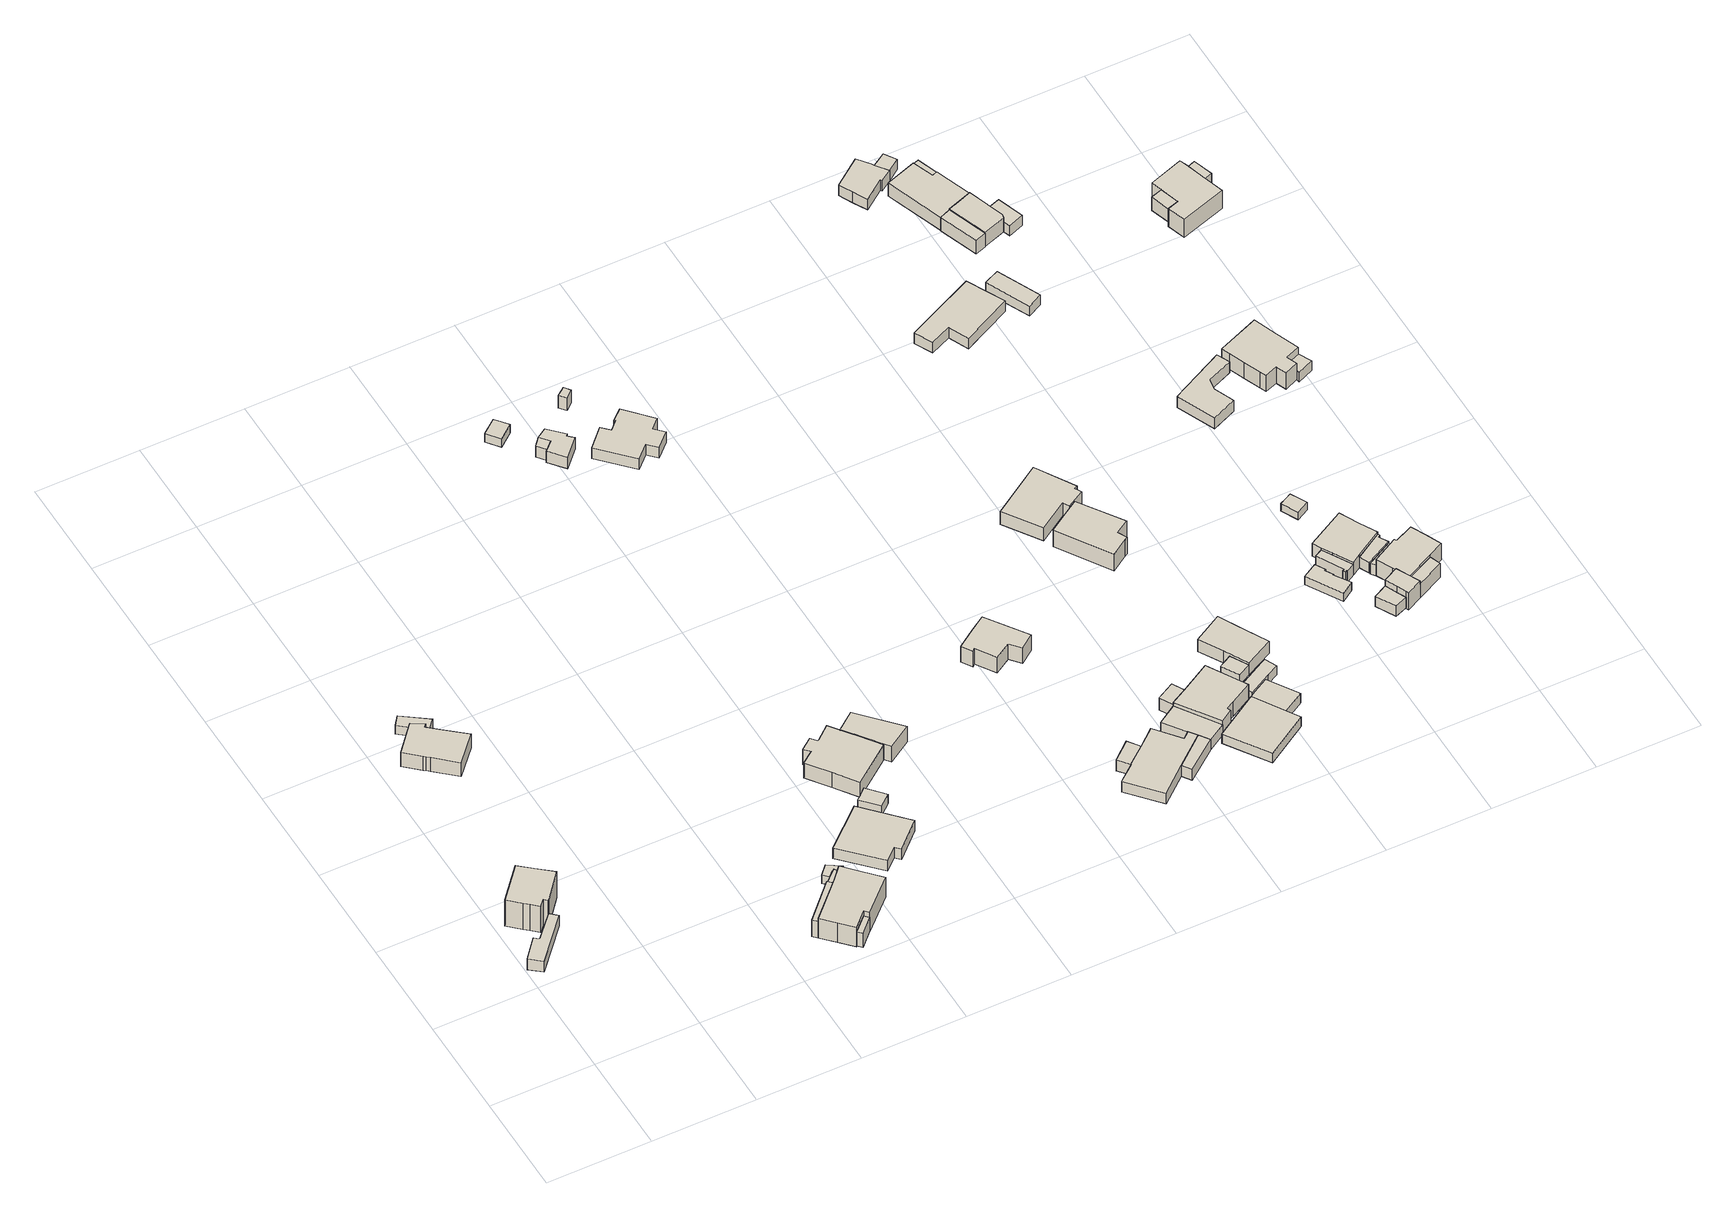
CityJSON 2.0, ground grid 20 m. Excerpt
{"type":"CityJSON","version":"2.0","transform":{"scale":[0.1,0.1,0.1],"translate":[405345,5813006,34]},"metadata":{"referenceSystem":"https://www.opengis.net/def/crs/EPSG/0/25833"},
"CityObjects":{
"building1":{"type":"Building","attributes":{"Gemeindeschluessel":"11000009","BezugspunktDach":"2200","function":"31001_2723","measuredHeight":2.6,"storeysAboveGround":1},"address":[{"country":"Germany","locality":"Berlin","thoroughfareNumber":"6 (1)","thoroughfareName":"Engelwurzweg"}],"geometry":[{"type":"Solid","lod":"1","boundaries":[[[[0,1,2,3,4,5,6]],[[7,8,9,10,11,12,13]],[[7,13,6,5]],[[8,7,5,4]],[[9,8,4,3]],[[10,9,3,2]],[[11,10,2,1]],[[12,11,1,0]],[[13,12,0,6]]]]}]},
"building2":{"type":"Building","attributes":{"Gemeindeschluessel":"11000009","BezugspunktDach":"2200","function":"31001_1010","measuredHeight":7.43,"storeysAboveGround":2},"address":[{"country":"Germany","locality":"Berlin","thoroughfareNumber":"6","thoroughfareName":"Engelwurzweg"}],"geometry":[{"type":"Solid","lod":"1","boundaries":[[[[14,15,16,17,18,19,20,21,22,23]],[[24,25,26,27,28,29,30,31,32,33]],[[24,33,23,22]],[[25,24,22,21]],[[26,25,21,20]],[[27,26,20,19]],[[28,27,19,18]],[[29,28,18,17]],[[30,29,17,16]],[[31,30,16,15]],[[32,31,15,14]],[[33,32,14,23]]]]}]},
"building3":{"type":"Building","attributes":{"Gemeindeschluessel":"11000009","BezugspunktDach":"2200","function":"31001_1010","measuredHeight":3.97,"storeysAboveGround":1},"address":[{"country":"Germany","locality":"Berlin","thoroughfareNumber":"9","thoroughfareName":"Engelwurzweg"}],"geometry":[{"type":"Solid","lod":"1","boundaries":[[[[34,35,36,37,38,39,40,41,42,43]],[[44,45,46,47,48,49,50,51,52,53]],[[44,53,43,42]],[[45,44,42,41]],[[46,45,41,40]],[[47,46,40,39]],[[48,47,39,38]],[[49,48,38,37]],[[50,49,37,36]],[[51,50,36,35]],[[52,51,35,34]],[[53,52,34,43]]]]}]},
"building4":{"type":"Building","attributes":{"Gemeindeschluessel":"11000009","BezugspunktDach":"2200","function":"31001_2723","measuredHeight":2.35,"storeysAboveGround":1},"address":[{"country":"Germany","locality":"Berlin","thoroughfareNumber":"9 (1)","thoroughfareName":"Engelwurzweg"}],"geometry":[{"type":"Solid","lod":"1","boundaries":[[[[54,55,56,57,58,59]],[[60,61,62,63,64,65]],[[60,65,59,58]],[[61,60,58,57]],[[62,61,57,56]],[[63,62,56,55]],[[64,63,55,54]],[[65,64,54,59]]]]}]},
"building5":{"type":"Building","attributes":{"Gemeindeschluessel":"11000009","BezugspunktDach":"2200","function":"51009_1610","measuredHeight":3.42,"storeysAboveGround":0},"address":[{"country":"Germany","locality":"Berlin"}],"geometry":[{"type":"Solid","lod":"1","boundaries":[[[[66,67,68,69]],[[70,71,72,73]],[[70,73,69,68]],[[71,70,68,67]],[[72,71,67,66]],[[73,72,66,69]]]]}]},
"building6":{"type":"Building","attributes":{"Gemeindeschluessel":"11000009","function":"31001_1010"},"address":[{"country":"Germany","locality":"Berlin","thoroughfareNumber":"7","thoroughfareName":"Duftgeranienweg"}],"children":["building6-1","building6-2"]},
"building6-1":{"type":"BuildingPart","attributes":{"BezugspunktDach":"2200","measuredHeight":6.3,"storeysAboveGround":1},"parents":["building6"],"geometry":[{"type":"Solid","lod":"1","boundaries":[[[[74,75,76,77,78,79,80,81,82]],[[83,84,85,86,87,88,89,90,91]],[[83,92,93,91,82,81]],[[84,83,81,80]],[[85,84,80,79]],[[86,85,79,78]],[[87,86,78,77]],[[88,87,77,76]],[[89,88,76,75]],[[90,89,75,74]],[[91,90,74,82]],[[91,93,92,83]]]]}]},
"building6-2":{"type":"BuildingPart","attributes":{"BezugspunktDach":"2200","measuredHeight":4.17,"storeysAboveGround":1},"parents":["building6"],"geometry":[{"type":"MultiSurface","lod":"1","boundaries":[[[93,92,94,95]],[[96,83,91,97]],[[96,97,95,94]],[[83,96,94,92]],[[97,91,93,95]],[[83,98,92,93,91]]]}]},
"building7":{"type":"Building","attributes":{"Gemeindeschluessel":"11000009","BezugspunktDach":"2200","function":"51009_1610","measuredHeight":3.34,"storeysAboveGround":0},"address":[{"country":"Germany","locality":"Berlin"}],"geometry":[{"type":"Solid","lod":"1","boundaries":[[[[99,100,101,102]],[[103,104,105,106]],[[103,106,102,101]],[[104,103,101,100]],[[105,104,100,99]],[[106,105,99,102]]]]}]},
"building8":{"type":"Building","attributes":{"Gemeindeschluessel":"11000009","BezugspunktDach":"2200","function":"31001_2723","measuredHeight":1.98,"storeysAboveGround":1},"address":[{"country":"Germany","locality":"Berlin","thoroughfareNumber":"7 (1)","thoroughfareName":"Duftgeranienweg"}],"geometry":[{"type":"Solid","lod":"1","boundaries":[[[[107,108,109,110,111,112]],[[113,114,115,116,117,118]],[[113,118,112,111]],[[114,113,111,110]],[[115,114,110,109]],[[116,115,109,108]],[[117,116,108,107]],[[118,117,107,112]]]]}]},
"building9":{"type":"Building","attributes":{"Gemeindeschluessel":"11000009","BezugspunktDach":"2200","function":"31001_1010","measuredHeight":2.59,"storeysAboveGround":1},"address":[{"country":"Germany","locality":"Berlin","thoroughfareNumber":"9","thoroughfareName":"Duftgeranienweg"}],"geometry":[{"type":"Solid","lod":"1","boundaries":[[[[119,120,121,122,123,124]],[[125,126,127,128,129,130]],[[125,130,124,123]],[[126,125,123,122]],[[127,126,122,121]],[[128,127,121,120]],[[129,128,120,119]],[[130,129,119,124]]]]}]},
"building10":{"type":"Building","attributes":{"Gemeindeschluessel":"11000009","BezugspunktDach":"2200","function":"31001_2723","measuredHeight":2.27,"storeysAboveGround":1},"address":[{"country":"Germany","locality":"Berlin","thoroughfareNumber":"9 (1)","thoroughfareName":"Duftgeranienweg"}],"geometry":[{"type":"Solid","lod":"1","boundaries":[[[[131,132,133,134,135]],[[136,137,138,139,140]],[[136,140,135,134]],[[137,136,134,133]],[[138,137,133,132]],[[139,138,132,131]],[[140,139,131,135]]]]}]},
"building11":{"type":"Building","attributes":{"Gemeindeschluessel":"11000009","BezugspunktDach":"2200","function":"31001_1010","measuredHeight":4.58,"storeysAboveGround":1},"address":[{"country":"Germany","locality":"Berlin","thoroughfareNumber":"12","thoroughfareName":"Storchschnabelweg"}],"geometry":[{"type":"Solid","lod":"1","boundaries":[[[[141,142,143,144,145,146,147,148,149,150,151]],[[152,153,154,155,156,157,158,159,160,161,162]],[[152,162,151,150]],[[153,152,150,149]],[[154,153,149,148]],[[155,154,148,147]],[[156,155,147,146]],[[157,156,146,145]],[[158,157,145,144]],[[159,158,144,143]],[[160,159,143,142]],[[161,160,142,141]],[[162,161,141,151]]]]}]},
"building12":{"type":"Building","attributes":{"Gemeindeschluessel":"11000009","BezugspunktDach":"2200","function":"31001_2000","measuredHeight":4.54,"storeysAboveGround":1},"address":[{"country":"Germany","locality":"Berlin","thoroughfareNumber":"12 (1)","thoroughfareName":"Storchschnabelweg"}],"geometry":[{"type":"Solid","lod":"1","boundaries":[[[[163,164,165,166,167,168,169]],[[170,171,172,173,174,175,176]],[[170,176,169,168]],[[171,170,168,167]],[[172,171,167,166]],[[173,172,166,165]],[[174,173,165,164]],[[175,174,164,163]],[[176,175,163,169]]]]}]},
"building13":{"type":"Building","attributes":{"Gemeindeschluessel":"11000009","BezugspunktDach":"2200","function":"31001_2000","measuredHeight":2.05,"storeysAboveGround":1},"address":[{"country":"Germany","locality":"Berlin","thoroughfareNumber":"17 (3)","thoroughfareName":"Engelwurzweg"}],"geometry":[{"type":"Solid","lod":"1","boundaries":[[[[177,178,179,180]],[[181,182,183,184]],[[181,184,180,179]],[[182,181,179,178]],[[183,182,178,177]],[[184,183,177,180]]]]}]},
"building14":{"type":"Building","attributes":{"Gemeindeschluessel":"11000009","BezugspunktDach":"2200","function":"51009_1610","measuredHeight":2.75,"storeysAboveGround":0},"address":[{"country":"Germany","locality":"Berlin"}],"geometry":[{"type":"Solid","lod":"1","boundaries":[[[[185,186,187,188]],[[189,190,191,192]],[[189,192,188,187]],[[190,189,187,186]],[[191,190,186,185]],[[192,191,185,188]]]]}]},
"building15":{"type":"Building","attributes":{"Gemeindeschluessel":"11000009","BezugspunktDach":"2200","function":"31001_2000","measuredHeight":2.75,"storeysAboveGround":1},"address":[{"country":"Germany","locality":"Berlin","thoroughfareNumber":"17 (1)","thoroughfareName":"Engelwurzweg"}],"geometry":[{"type":"Solid","lod":"1","boundaries":[[[[193,194,195,196,197,187,186,185,198]],[[191,190,189,199,200,201,202,203,204]],[[191,204,198,185]],[[190,191,185,186]],[[189,190,186,187]],[[199,189,187,197]],[[200,199,197,196]],[[201,200,196,195]],[[202,201,195,194]],[[203,202,194,193]],[[204,203,193,198]]]]}]},
"building16":{"type":"Building","attributes":{"Gemeindeschluessel":"11000009","BezugspunktDach":"2200","function":"31001_2000","measuredHeight":3.1,"storeysAboveGround":1},"address":[{"country":"Germany","locality":"Berlin","thoroughfareNumber":"17 (2)","thoroughfareName":"Engelwurzweg"}],"geometry":[{"type":"Solid","lod":"1","boundaries":[[[[205,206,207,208]],[[209,210,211,212]],[[209,212,208,207]],[[210,209,207,206]],[[211,210,206,205]],[[212,211,205,208]]]]}]},
"building17":{"type":"Building","attributes":{"Gemeindeschluessel":"11000009","BezugspunktDach":"2200","function":"31001_1010","measuredHeight":4.33,"storeysAboveGround":1},"address":[{"country":"Germany","locality":"Berlin","thoroughfareNumber":"17","thoroughfareName":"Engelwurzweg"}],"geometry":[{"type":"Solid","lod":"1","boundaries":[[[[213,214,215,216,217,218,219,220,221,222,223,224]],[[225,226,227,228,229,230,231,232,233,234,235,236]],[[225,236,224,223]],[[226,225,223,222]],[[227,226,222,221]],[[228,227,221,220]],[[229,228,220,219]],[[230,229,219,218]],[[231,230,218,217]],[[232,231,217,216]],[[233,232,216,215]],[[234,233,215,214]],[[235,234,214,213]],[[236,235,213,224]]]]}]},
"building18":{"type":"Building","attributes":{"Gemeindeschluessel":"11000009","BezugspunktDach":"2200","function":"31001_1010","measuredHeight":5.4,"storeysAboveGround":1},"address":[{"country":"Germany","locality":"Berlin","thoroughfareNumber":"15","thoroughfareName":"Duftgeranienweg"}],"geometry":[{"type":"Solid","lod":"1","boundaries":[[[[237,238,239,240,241,242,243,244,245]],[[246,247,248,249,250,251,252,253,254]],[[246,254,245,244]],[[247,246,244,243]],[[248,247,243,242]],[[249,248,242,241]],[[250,249,241,240]],[[251,250,240,239]],[[252,251,239,238]],[[253,252,238,237]],[[254,253,237,245]]]]}]},
"building19":{"type":"Building","attributes":{"Gemeindeschluessel":"11000009","function":"31001_1010"},"address":[{"country":"Germany","locality":"Berlin","thoroughfareNumber":"12","thoroughfareName":"Duftgeranienweg"}],"children":["building19-1","building19-2","building19-3"]},
"building19-1":{"type":"BuildingPart","attributes":{"BezugspunktDach":"2200","measuredHeight":2.6,"storeysAboveGround":1},"parents":["building19"],"geometry":[{"type":"Solid","lod":"1","boundaries":[[[[255,256,257,258,259,260,261,262,263,264]],[[265,266,267,268,269,270,271,272,273,274]],[[265,274,264,263]],[[266,265,263,262]],[[268,267,261,260]],[[269,268,260,259]],[[270,269,259,258]],[[271,270,258,257]],[[273,272,256,255]],[[274,273,255,264]],[[267,266,262,261]],[[272,271,257,256]]]]}]},
"building19-2":{"type":"BuildingPart","attributes":{"BezugspunktDach":"2200","measuredHeight":2.6,"storeysAboveGround":1},"parents":["building19"],"geometry":[{"type":"Solid","lod":"1","boundaries":[[[[275,276,257,256]],[[271,277,278,272]],[[277,271,257,276]],[[278,277,276,275]],[[272,278,275,256]],[[271,272,256,257]]]]}]},
"building19-3":{"type":"BuildingPart","attributes":{"BezugspunktDach":"2200","measuredHeight":2.6,"storeysAboveGround":1},"parents":["building19"],"geometry":[{"type":"Solid","lod":"1","boundaries":[[[[262,261,279,280]],[[281,267,266,282]],[[281,282,280,279]],[[267,281,279,261]],[[282,266,262,280]],[[266,267,261,262]]]]}]},
"building20":{"type":"Building","attributes":{"Gemeindeschluessel":"11000009","BezugspunktDach":"2200","function":"31001_2463","measuredHeight":3.05,"storeysAboveGround":1},"address":[{"country":"Germany","locality":"Berlin","thoroughfareNumber":"14 (1)","thoroughfareName":"Duftgeranienweg"}],"geometry":[{"type":"Solid","lod":"1","boundaries":[[[[283,284,285,286,287]],[[288,289,277,270,290]],[[288,290,287,286]],[[289,288,286,285]],[[277,289,285,284]],[[270,277,284,283]],[[290,270,283,287]]]]}]},
"building21":{"type":"Building","attributes":{"Gemeindeschluessel":"11000009","function":"31001_1010"},"address":[{"country":"Germany","locality":"Berlin","thoroughfareNumber":"14","thoroughfareName":"Duftgeranienweg"}],"children":["building21-1","building21-2"]},
"building21-1":{"type":"BuildingPart","attributes":{"BezugspunktDach":"2200","measuredHeight":3.94,"storeysAboveGround":1},"parents":["building21"],"geometry":[{"type":"MultiSurface","lod":"1","boundaries":[[[291,292,293,294,295,296,297,298,299]],[[300,301,302,303,304,305,306,307,308]],[[309,310,299,298]],[[301,300,298,297]],[[302,301,297,296]],[[303,302,296,295]],[[304,303,295,294]],[[305,304,294,293]],[[306,305,293,292]],[[307,306,292,291]],[[308,307,291,299]],[[300,308,310,309]]]}]},
"building21-2":{"type":"BuildingPart","attributes":{"BezugspunktDach":"2200","measuredHeight":3,"storeysAboveGround":1},"parents":["building21"],"geometry":[{"type":"Solid","lod":"1","boundaries":[[[[310,309,311,312]],[[313,300,308,314]],[[313,314,312,311]],[[300,313,311,309]],[[314,308,310,312]],[[308,300,309,310]]]]}]},
"building22":{"type":"Building","attributes":{"Gemeindeschluessel":"11000009","BezugspunktDach":"2200","function":"31001_1010","measuredHeight":2.34,"storeysAboveGround":1},"address":[{"country":"Germany","locality":"Berlin","thoroughfareNumber":"13","thoroughfareName":"Petersilienweg"}],"geometry":[{"type":"Solid","lod":"1","boundaries":[[[[315,316,317,318,319]],[[320,321,322,323,324]],[[320,324,319,318]],[[321,320,318,317]],[[322,321,317,316]],[[323,322,316,315]],[[324,323,315,319]]]]}]},
"building23":{"type":"Building","attributes":{"Gemeindeschluessel":"11000009","BezugspunktDach":"2200","function":"31001_2463","measuredHeight":2.38,"storeysAboveGround":1},"address":[{"country":"Germany","locality":"Berlin","thoroughfareNumber":"13 (1)","thoroughfareName":"Petersilienweg"}],"geometry":[{"type":"Solid","lod":"1","boundaries":[[[[317,325,326,327,318]],[[328,329,330,331,332]],[[328,332,318,327]],[[329,328,327,326]],[[330,329,326,325]],[[331,330,325,317]],[[332,331,317,318]]]]}]},
"building24":{"type":"Building","attributes":{"Gemeindeschluessel":"11000009","BezugspunktDach":"2200","function":"31001_2723","measuredHeight":2.18,"storeysAboveGround":1},"address":[{"country":"Germany","locality":"Berlin","thoroughfareNumber":"16 (1)","thoroughfareName":"Duftgeranienweg"}],"geometry":[{"type":"Solid","lod":"1","boundaries":[[[[333,334,335,336,337,338]],[[339,340,341,342,303,302]],[[339,302,338,337]],[[340,339,337,336]],[[341,340,336,335]],[[342,341,335,334]],[[303,342,334,333]],[[302,303,333,338]]]]}]},
"building25":{"type":"Building","attributes":{"Gemeindeschluessel":"11000009","function":"31001_1010"},"address":[{"country":"Germany","locality":"Berlin","thoroughfareNumber":"16","thoroughfareName":"Duftgeranienweg"}],"children":["building25-1","building25-2"]},
"building25-1":{"type":"BuildingPart","attributes":{"BezugspunktDach":"2200","measuredHeight":3.5,"storeysAboveGround":1},"parents":["building25"],"geometry":[{"type":"MultiSurface","lod":"1","boundaries":[[[343,344,345,346,347,348]],[[349,350,351,352,353,354]],[[349,354,348,347]],[[350,349,347,346]],[[351,350,346,345]],[[352,351,345,344]],[[353,355,356,357,344,343]],[[354,353,343,348]],[[352,357,356,355]]]}]},
"building25-2":{"type":"BuildingPart","attributes":{"BezugspunktDach":"2200","measuredHeight":2.4,"storeysAboveGround":1},"parents":["building25"],"geometry":[{"type":"Solid","lod":"1","boundaries":[[[[358,357,356,359]],[[355,352,360,361]],[[355,361,359,356]],[[360,352,357,358]],[[361,360,358,359]],[[352,355,356,357]]]]}]},
"building26":{"type":"Building","attributes":{"Gemeindeschluessel":"11000009","BezugspunktDach":"2200","function":"31001_1010","measuredHeight":3.05,"storeysAboveGround":1},"address":[{"country":"Germany","locality":"Berlin","thoroughfareNumber":"20","thoroughfareName":"Storchschnabelweg"}],"geometry":[{"type":"Solid","lod":"1","boundaries":[[[[362,363,364,365,366,367,368,369]],[[370,371,372,373,374,375,376,377]],[[370,377,369,368]],[[371,370,368,367]],[[372,371,367,366]],[[373,372,366,365]],[[374,373,365,364]],[[375,374,364,363]],[[376,375,363,362]],[[377,376,362,369]]]]}]},
"building27":{"type":"Building","attributes":{"Gemeindeschluessel":"11000009","BezugspunktDach":"2200","function":"31001_1010","measuredHeight":4.78,"storeysAboveGround":1},"address":[{"country":"Germany","locality":"Berlin","thoroughfareNumber":"19","thoroughfareName":"Duftgeranienweg"}],"geometry":[{"type":"Solid","lod":"1","boundaries":[[[[378,379,380,381,382,383,384,385]],[[386,387,388,389,390,391,392,393]],[[386,393,385,384]],[[387,386,384,383]],[[388,387,383,382]],[[389,388,382,381]],[[390,389,381,380]],[[391,390,380,379]],[[392,391,379,378]],[[393,392,378,385]]]]}]},
"building28":{"type":"Building","attributes":{"Gemeindeschluessel":"11000009","BezugspunktDach":"2200","function":"31001_1010","measuredHeight":2.63,"storeysAboveGround":1},"address":[{"country":"Germany","locality":"Berlin","thoroughfareNumber":"19","thoroughfareName":"Storchschnabelweg"}],"geometry":[{"type":"Solid","lod":"1","boundaries":[[[[394,395,396,397,398,399]],[[400,401,402,403,404,405]],[[400,405,399,398]],[[401,400,398,397]],[[402,401,397,396]],[[403,402,396,395]],[[404,403,395,394]],[[405,404,394,399]]]]}]},
"building29":{"type":"Building","attributes":{"Gemeindeschluessel":"11000009","BezugspunktDach":"2200","function":"31001_2723","measuredHeight":1.98,"storeysAboveGround":1},"address":[{"country":"Germany","locality":"Berlin","thoroughfareNumber":"20 (1)","thoroughfareName":"Duftgeranienweg"}],"geometry":[{"type":"Solid","lod":"1","boundaries":[[[[406,407,408,409,410,411,412,413]],[[414,415,416,417,418,419,420,421]],[[414,421,413,412]],[[415,414,412,411]],[[416,415,411,410]],[[417,416,410,409]],[[418,417,409,408]],[[419,418,408,407]],[[420,419,407,406]],[[421,420,406,413]]]]}]},
"building30":{"type":"Building","attributes":{"Gemeindeschluessel":"11000009","BezugspunktDach":"2200","function":"31001_2000","measuredHeight":2.5,"storeysAboveGround":1},"address":[{"country":"Germany","locality":"Berlin","thoroughfareNumber":"17 (1)","thoroughfareName":"Petersilienweg"}],"geometry":[{"type":"Solid","lod":"1","boundaries":[[[[422,423,424,425]],[[426,427,428,429]],[[426,429,425,424]],[[427,426,424,423]],[[428,427,423,422]],[[429,428,422,425]]]]}]},
"building31":{"type":"Building","attributes":{"Gemeindeschluessel":"11000009","function":"31001_1010"},"address":[{"country":"Germany","locality":"Berlin","thoroughfareNumber":"20","thoroughfareName":"Duftgeranienweg"}],"children":["building31-1","building31-2","building31-3"]},
"building31-1":{"type":"BuildingPart","attributes":{"BezugspunktDach":"2200","measuredHeight":3.62,"storeysAboveGround":1},"parents":["building31"],"geometry":[{"type":"MultiSurface","lod":"1","boundaries":[[[430,431,432,433,434,435,436,437]],[[438,439,440,441,442,443,444,445]],[[438,445,437,436]],[[439,438,436,435]],[[440,439,435,434]],[[446,447,440,434,433]],[[442,441,433,432]],[[448,449,432,431]],[[450,448,443,431,430]],[[445,444,430,437]],[[441,440,447,446]],[[443,442,449,448]],[[451,444,452,443,448,450]]]}]},
"building31-2":{"type":"BuildingPart","attributes":{"BezugspunktDach":"2200","measuredHeight":2.63,"storeysAboveGround":1},"parents":["building31"],"geometry":[{"type":"MultiSurface","lod":"1","boundaries":[[[453,454,455,456,457,449,450,458]],[[444,442,459,460,461,462,463,464]],[[444,464,458,450]],[[459,442,449,457]],[[460,459,457,456]],[[461,460,456,455]],[[462,461,455,454]],[[463,462,454,453]],[[464,463,453,458]],[[442,443,448,449]],[[444,450,448,443]]]}]},
"building31-3":{"type":"BuildingPart","attributes":{"BezugspunktDach":"2200","measuredHeight":2.63,"storeysAboveGround":1},"parents":["building31"],"geometry":[{"type":"Solid","lod":"1","boundaries":[[[[465,466,467,468,469,470,447,446]],[[440,471,472,473,474,475,476,441]],[[471,440,447,470]],[[472,471,470,469]],[[473,472,469,468]],[[474,473,468,467]],[[475,474,467,466]],[[476,475,466,465]],[[441,476,465,446]],[[441,446,447,440]]]]}]},
"building32":{"type":"Building","attributes":{"Gemeindeschluessel":"11000009","BezugspunktDach":"2200","function":"31001_2463","measuredHeight":2.5,"storeysAboveGround":1},"address":[{"country":"Germany","locality":"Berlin","thoroughfareNumber":"20 (2)","thoroughfareName":"Duftgeranienweg"}],"geometry":[{"type":"Solid","lod":"1","boundaries":[[[[477,478,479,480,481]],[[482,483,484,485,486]],[[482,486,481,480]],[[483,482,480,479]],[[484,483,479,478]],[[485,484,478,477]],[[486,485,477,481]]]]}]},
"building33":{"type":"Building","attributes":{"Gemeindeschluessel":"11000009","BezugspunktDach":"2200","function":"31001_2000","measuredHeight":2.65,"storeysAboveGround":1},"address":[{"country":"Germany","locality":"Berlin","thoroughfareNumber":"17 (2)","thoroughfareName":"Petersilienweg"}],"geometry":[{"type":"Solid","lod":"1","boundaries":[[[[487,488,489,490]],[[491,492,493,494]],[[491,494,490,489]],[[492,491,489,488]],[[493,492,488,487]],[[494,493,487,490]]]]}]},
"building34":{"type":"Building","attributes":{"Gemeindeschluessel":"11000009","BezugspunktDach":"2200","function":"31001_2000","measuredHeight":2.34,"storeysAboveGround":1},"address":[{"country":"Germany","locality":"Berlin","thoroughfareNumber":"19 (1)","thoroughfareName":"Storchschnabelweg"}],"geometry":[{"type":"Solid","lod":"1","boundaries":[[[[495,496,497,498]],[[499,500,501,502]],[[499,502,498,497]],[[500,499,497,496]],[[501,500,496,495]],[[502,501,495,498]]]]}]},
"building35":{"type":"Building","attributes":{"Gemeindeschluessel":"11000009","BezugspunktDach":"2200","function":"31001_2000","measuredHeight":3.08,"storeysAboveGround":1},"address":[{"country":"Germany","locality":"Berlin","thoroughfareNumber":"25 (1)","thoroughfareName":"Engelwurzweg"}],"geometry":[{"type":"Solid","lod":"1","boundaries":[[[[503,504,505,506,507,508,509,510,511]],[[512,513,514,515,516,517,518,519,520]],[[512,520,511,510]],[[513,512,510,509]],[[514,513,509,508]],[[515,514,508,507]],[[516,515,507,506]],[[517,516,506,505]],[[518,517,505,504]],[[519,518,504,503]],[[520,519,503,511]]]]}]},
"building36":{"type":"Building","attributes":{"Gemeindeschluessel":"11000009","function":"31001_1010"},"address":[{"country":"Germany","locality":"Berlin","thoroughfareNumber":"17","thoroughfareName":"Petersilienweg"}],"children":["building36-1","building36-2","building36-3"]},
"building36-1":{"type":"BuildingPart","attributes":{"BezugspunktDach":"2200","measuredHeight":4.7,"storeysAboveGround":1},"parents":["building36"],"geometry":[{"type":"MultiSurface","lod":"1","boundaries":[[[521,522,523,524,525,526,527,528,529,530]],[[492,531,532,533,534,535,536,537,538,493]],[[492,493,530,529]],[[531,492,529,528]],[[532,531,528,527]],[[533,532,527,526]],[[534,533,526,525]],[[535,534,525,524]],[[536,539,540,535,524,523]],[[538,537,522,521]],[[493,538,521,530]],[[535,540,539,536]],[[537,541,542,522]],[[536,523,542,543,541]]]}]},
"building36-2":{"type":"BuildingPart","attributes":{"BezugspunktDach":"2200","measuredHeight":4.65,"storeysAboveGround":1},"parents":["building36"],"geometry":[{"type":"MultiSurface","lod":"1","boundaries":[[[544,545,546,547,548,549,550]],[[537,541,551,552,553,554,555]],[[537,555,550,549]],[[542,522,549,548]],[[556,539,523,542,541,548,547]],[[552,551,547,546]],[[553,552,546,545]],[[554,553,545,544]],[[555,554,544,550]],[[541,537,522,542]],[[542,523,536,541]],[[551,536,539,556]]]}]},
"building36-3":{"type":"BuildingPart","attributes":{"BezugspunktDach":"2200","measuredHeight":3.46,"storeysAboveGround":1},"parents":["building36"],"geometry":[{"type":"MultiSurface","lod":"1","boundaries":[[[556,557,540,539]],[[535,558,551,536]],[[558,535,540,557]],[[551,558,557,556]],[[559,535,536,539,540]],[[560,551,556,539,536]]]}]},
"building37":{"type":"Building","attributes":{"Gemeindeschluessel":"11000009","BezugspunktDach":"2200","function":"51009_1610","measuredHeight":3.64,"storeysAboveGround":0},"address":[{"country":"Germany","locality":"Berlin"}],"geometry":[{"type":"Solid","lod":"1","boundaries":[[[[561,562,563,564]],[[565,566,567,568]],[[565,568,564,563]],[[566,565,563,562]],[[567,566,562,561]],[[568,567,561,564]]]]}]},
"building38":{"type":"Building","attributes":{"Gemeindeschluessel":"11000009","BezugspunktDach":"2200","function":"51009_1610","measuredHeight":2.53,"storeysAboveGround":0},"address":[{"country":"Germany","locality":"Berlin"}],"geometry":[{"type":"Solid","lod":"1","boundaries":[[[[507,569,570,508]],[[571,572,573,574]],[[571,574,508,570]],[[572,571,570,569]],[[573,572,569,507]],[[574,573,507,508]]]]}]},
"building39":{"type":"Building","attributes":{"Gemeindeschluessel":"11000009","function":"31001_1010"},"address":[{"country":"Germany","locality":"Berlin","thoroughfareNumber":"25","thoroughfareName":"Engelwurzweg"}],"children":["building39-1","building39-2"]},
"building39-1":{"type":"BuildingPart","attributes":{"BezugspunktDach":"2200","measuredHeight":4.26,"storeysAboveGround":1},"parents":["building39"],"geometry":[{"type":"MultiSurface","lod":"1","boundaries":[[[564,563,575,576,577,578,579,580]],[[581,582,583,584,585,586,587,588]],[[581,588,580,579]],[[582,581,579,578]],[[583,582,578,577]],[[584,583,577,576]],[[586,585,575,585,586,589]],[[587,586,563,564]],[[588,587,564,580]],[[585,584,576,575]],[[589,586,585,575,563]]]}]},
"building39-2":{"type":"BuildingPart","attributes":{"BezugspunktDach":"2200","measuredHeight":3.39,"storeysAboveGround":1},"parents":["building39"],"geometry":[{"type":"MultiSurface","lod":"1","boundaries":[[[590,591,592,593,594,595]],[[584,596,597,598,599,586]],[[600,576,575,563,595,594]],[[596,584,594,593]],[[597,596,593,592]],[[598,597,592,591]],[[599,598,591,590]],[[586,599,590,595]],[[584,585,575,576,600]],[[586,563,575,585]]]}]},
"building40":{"type":"Building","attributes":{"Gemeindeschluessel":"11000009","BezugspunktDach":"2200","function":"31001_1312","measuredHeight":2.7,"storeysAboveGround":1},"address":[{"country":"Germany","locality":"Berlin","thoroughfareNumber":"25 (1)","thoroughfareName":"Duftgeranienweg"}],"geometry":[{"type":"Solid","lod":"1","boundaries":[[[[601,602,603,604,605,606,607,608]],[[609,610,611,612,613,614,615,616]],[[609,616,608,607]],[[610,609,607,606]],[[611,610,606,605]],[[612,611,605,604]],[[613,612,604,603]],[[614,613,603,602]],[[615,614,602,601]],[[616,615,601,608]]]]}]},
"building41":{"type":"Building","attributes":{"Gemeindeschluessel":"11000009","BezugspunktDach":"2200","function":"51009_1610","measuredHeight":2.74,"storeysAboveGround":0},"address":[{"country":"Germany","locality":"Berlin"}],"geometry":[{"type":"Solid","lod":"1","boundaries":[[[[617,618,619,620]],[[621,622,623,624]],[[621,624,620,619]],[[622,621,619,618]],[[623,622,618,617]],[[624,623,617,620]]]]}]},
"building42":{"type":"Building","attributes":{"Gemeindeschluessel":"11000009","BezugspunktDach":"2200","function":"51009_1610","measuredHeight":2.41,"storeysAboveGround":0},"address":[{"country":"Germany","locality":"Berlin"}],"geometry":[{"type":"Solid","lod":"1","boundaries":[[[[625,626,627,628,629,630]],[[631,632,633,598,597,596]],[[631,596,630,629]],[[632,631,629,628]],[[633,632,628,627]],[[598,633,627,626]],[[597,598,626,625]],[[596,597,625,630]]]]}]},
"building43":{"type":"Building","attributes":{"Gemeindeschluessel":"11000009","BezugspunktDach":"2200","function":"31001_1010","measuredHeight":4.76,"storeysAboveGround":1},"address":[{"country":"Germany","locality":"Berlin","thoroughfareNumber":"25","thoroughfareName":"Duftgeranienweg"}],"geometry":[{"type":"Solid","lod":"1","boundaries":[[[[634,635,636,637,638,639,640,641,642,643,644,645]],[[646,647,648,649,650,651,652,653,654,655,656,657]],[[646,657,645,644]],[[647,646,644,643]],[[648,647,643,642]],[[649,648,642,641]],[[650,649,641,640]],[[651,650,640,639]],[[652,651,639,638]],[[653,652,638,637]],[[654,653,637,636]],[[655,654,636,635]],[[656,655,635,634]],[[657,656,634,645]]]]}]},
"building44":{"type":"Building","attributes":{"Gemeindeschluessel":"11000009","BezugspunktDach":"2200","function":"51009_1610","measuredHeight":2.39,"storeysAboveGround":0},"address":[{"country":"Germany","locality":"Berlin"}],"geometry":[{"type":"Solid","lod":"1","boundaries":[[[[658,659,660,661,662]],[[648,663,664,650,649]],[[648,649,662,661]],[[663,648,661,660]],[[664,663,660,659]],[[650,664,659,658]],[[649,650,658,662]]]]}]},
"building45":{"type":"Building","attributes":{"Gemeindeschluessel":"11000009","BezugspunktDach":"2200","function":"51009_1610","measuredHeight":3.26,"storeysAboveGround":0},"address":[{"country":"Germany","locality":"Berlin"}],"geometry":[{"type":"Solid","lod":"1","boundaries":[[[[665,666,667,668]],[[669,670,671,672]],[[669,672,668,667]],[[670,669,667,666]],[[671,670,666,665]],[[672,671,665,668]]]]}]},
"building46":{"type":"Building","attributes":{"Gemeindeschluessel":"11000009","BezugspunktDach":"2200","function":"31001_1010","measuredHeight":4.42,"storeysAboveGround":2},"address":[{"country":"Germany","locality":"Berlin","thoroughfareNumber":"24","thoroughfareName":"Engelwurzweg"}],"geometry":[{"type":"Solid","lod":"1","boundaries":[[[[673,674,675,676,677,678,679,680,681]],[[682,683,684,685,686,687,688,689,690]],[[682,690,681,680]],[[683,682,680,679]],[[684,683,679,678]],[[685,684,678,677]],[[686,685,677,676]],[[687,686,676,675]],[[688,687,675,674]],[[689,688,674,673]],[[690,689,673,681]]]]}]},
"building47":{"type":"Building","attributes":{"Gemeindeschluessel":"11000009","BezugspunktDach":"2200","function":"31001_2000","measuredHeight":3.22,"storeysAboveGround":1},"address":[{"country":"Germany","locality":"Berlin","thoroughfareNumber":"24 (1)","thoroughfareName":"Engelwurzweg"}],"geometry":[{"type":"Solid","lod":"1","boundaries":[[[[691,692,693,694]],[[695,696,687,686]],[[695,686,694,693]],[[696,695,693,692]],[[687,696,692,691]],[[686,687,691,694]]]]}]}
},
"vertices":[
[26,225,28],[98,305,28],[85,317,28],[82,315,28],[44,274,28],[35,281,28],[3,243,28],[35,281,2],[44,274,2],[82,315,2],[85,317,2],[98,305,2],[26,225,2],[3,243,2],
[42,329,64],[51,321,64],[65,309,64],[76,321,64],[82,315,64],[85,317,64],[126,366,64],[96,391,64],[72,411,64],[19,350,64],[72,411,0],[96,391,0],[126,366,0],[85,317,0],[82,315,0],[76,321,0],[65,309,0],[51,321,0],[42,329,0],[19,350,0],
[66,724,40],[70,721,40],[76,716,40],[115,681,40],[161,731,40],[120,765,40],[100,782,40],[105,788,40],[82,802,40],[37,750,40],[82,802,6],[105,788,6],[100,782,6],[120,765,6],[161,731,6],[115,681,6],[76,716,6],[70,721,6],[66,724,6],[37,750,6],
[82,802,30],[105,788,30],[111,784,30],[125,800,30],[76,835,30],[63,817,30],[76,835,9],[125,800,9],[111,784,9],[105,788,9],[82,802,9],[63,817,9],
[515,6,53],[542,33,53],[535,41,53],[507,14,53],[535,41,19],[542,33,19],[515,6,19],[507,14,19],
[484,38,65],[507,14,65],[535,41,65],[542,33,65],[604,91,65],[572,126,65],[548,152,65],[525,127,65],[460,62,65],[525,127,17],[548,152,17],[572,126,17],[604,91,17],[542,33,17],[535,41,17],[507,14,17],[484,38,17],[460,62,17],[525,127,58],[460,62,58],
[516,136,58],[452,70,58],[516,136,17],[452,70,17],[525,127,50],
[525,127,52],[548,152,52],[542,160,52],[516,136,52],[542,160,18],[548,152,18],[525,127,18],[516,136,18],
[534,159,38],[544,169,38],[554,158,38],[566,170,38],[541,187,38],[524,169,38],[541,187,18],[566,170,18],[554,158,18],[544,169,18],[534,159,18],[524,169,18],
[635,141,44],[659,162,44],[668,153,44],[718,200,44],[645,277,44],[568,210,44],[645,277,18],[718,200,18],[668,153,18],[659,162,18],[635,141,18],[568,210,18],
[686,256,43],[708,275,43],[679,307,43],[665,294,43],[657,288,43],[665,294,20],[679,307,20],[708,275,20],[686,256,20],[657,288,20],
[645,355,53],[676,313,53],[751,370,53],[720,412,53],[703,434,53],[688,454,53],[659,430,53],[649,442,53],[627,425,53],[637,414,53],[614,397,53],[637,414,16],[627,425,16],[649,442,16],[659,430,16],[688,454,16],[703,434,16],[720,412,16],[751,370,16],[676,313,16],[645,355,16],[614,397,16],
[732,396,55],[751,370,55],[760,358,55],[805,386,55],[737,460,55],[729,454,55],[703,434,55],[729,454,17],[737,460,17],[805,386,17],[760,358,17],[751,370,17],[732,396,17],[703,434,17],
[535,1315,24],[563,1337,24],[544,1361,24],[516,1339,24],[544,1361,3],[563,1337,3],[535,1315,3],[516,1339,3],
[587,1251,32],[602,1265,32],[587,1282,32],[574,1267,32],[587,1282,4],[602,1265,4],[587,1251,4],[574,1267,4],
[609,1218,32],[641,1252,32],[630,1262,32],[634,1266,32],[606,1294,32],[584,1248,32],[606,1294,4],[634,1266,4],[630,1262,4],[641,1252,4],[609,1218,4],[584,1248,4],
[671,1336,35],[686,1348,35],[677,1360,35],[661,1348,35],[677,1360,4],[686,1348,4],[671,1336,4],[661,1348,4],
[712,1158,32],[738,1182,32],[754,1165,32],[782,1191,32],[765,1208,32],[783,1225,32],[738,1274,32],[717,1256,32],[719,1254,32],[703,1238,32],[688,1253,32],[654,1218,32],[688,1253,6],[703,1238,6],[719,1254,6],[717,1256,6],[738,1274,6],[783,1225,6],[765,1208,6],[782,1191,6],[754,1165,6],[738,1182,6],[712,1158,6],[654,1218,6],
[985,487,52],[990,492,52],[1014,456,52],[1045,475,52],[1062,455,52],[1089,474,52],[1036,550,52],[1007,531,52],[972,507,52],[1007,531,14],[1036,550,14],[1089,474,14],[1062,455,14],[1045,475,14],[1014,456,14],[990,492,14],[985,487,14],[972,507,14],
[1116,49,50],[1168,93,50],[1226,141,50],[1215,156,50],[1202,145,50],[1164,192,50],[1130,164,50],[1095,136,50],[1096,135,50],[1063,109,50],[1096,135,24],[1095,136,24],[1130,164,24],[1164,192,24],[1202,145,24],[1215,156,24],[1226,141,24],[1168,93,24],[1116,49,24],[1063,109,24],
[1180,76,50],[1240,122,50],[1240,122,24],[1180,76,24],
[1114,186,50],[1078,156,50],[1114,186,24],[1078,156,24],
[1215,156,49],[1240,122,49],[1274,143,49],[1222,220,49],[1185,197,49],[1222,220,24],[1274,143,24],[1185,197,24],
[1274,143,58],[1298,158,58],[1295,165,58],[1310,173,58],[1352,196,58],[1344,210,58],[1309,269,58],[1255,238,58],[1222,220,58],[1255,238,23],[1309,269,23],[1344,210,23],[1352,196,23],[1310,173,23],[1295,165,23],[1298,158,23],[1274,143,23],[1222,220,23],[1255,238,53],[1222,220,53],
[1242,263,53],[1208,245,53],[1242,263,23],[1208,245,23],
[1317,47,47],[1399,98,47],[1384,122,47],[1348,179,47],[1264,127,47],[1348,179,24],[1384,122,24],[1399,98,24],[1317,47,24],[1264,127,24],
[1424,146,47],[1388,202,47],[1359,186,47],[1359,186,23],[1388,202,23],[1424,146,23],[1384,122,23],[1348,179,23],
[1352,196,45],[1354,187,45],[1397,210,45],[1420,222,45],[1409,245,45],[1344,210,45],[1409,245,23],[1420,222,23],[1397,210,23],[1354,187,23],
[1355,289,51],[1380,245,51],[1433,272,51],[1408,318,51],[1384,364,51],[1329,333,51],[1384,364,22],[1408,318,22],[1433,272,22],[1380,245,22],[1355,289,22],[1329,333,22],[1361,278,22],[1361,278,46],[1380,245,46],
[1355,232,46],[1336,265,46],[1355,232,22],[1336,265,22],
[1232,695,33],[1288,731,33],[1295,719,33],[1328,738,33],[1321,750,33],[1327,753,33],[1283,826,33],[1186,763,33],[1283,826,2],[1327,753,2],[1321,750,2],[1328,738,2],[1295,719,2],[1288,731,2],[1232,695,2],[1186,763,2],
[1300,573,49],[1333,594,49],[1338,597,49],[1329,614,49],[1355,630,49],[1300,711,49],[1268,691,49],[1237,671,49],[1268,691,8],[1300,711,8],[1355,630,8],[1329,614,8],[1338,597,8],[1333,594,8],[1300,573,8],[1237,671,8],
[1270,1155,36],[1310,1173,36],[1327,1135,36],[1422,1181,36],[1386,1252,36],[1253,1189,36],[1386,1252,10],[1422,1181,10],[1327,1135,10],[1310,1173,10],[1270,1155,10],[1253,1189,10],
[1599,318,41],[1623,334,41],[1604,363,41],[1605,364,41],[1596,379,41],[1599,380,41],[1588,399,41],[1560,383,41],[1588,399,21],[1599,380,21],[1596,379,21],[1605,364,21],[1604,363,21],[1623,334,21],[1599,318,21],[1560,383,21],
[1659,244,49],[1683,253,49],[1665,293,49],[1639,280,49],[1665,293,24],[1683,253,24],[1659,244,24],[1639,280,24],
[1612,420,50],[1623,401,50],[1644,365,50],[1660,375,50],[1712,407,50],[1694,441,50],[1676,476,50],[1603,436,50],[1676,476,19],[1694,441,19],[1712,407,19],[1660,375,19],[1644,365,19],[1623,401,19],[1612,420,19],[1603,436,19],[1660,375,45],[1712,407,45],[1623,401,45],[1644,365,45],[1612,420,45],[1612,420,34],[1617,410,19],
[1624,362,45],[1621,361,45],[1624,356,45],[1627,358,45],[1628,356,45],[1597,412,45],[1628,356,19],[1627,358,19],[1624,356,19],[1621,361,19],[1624,362,19],[1597,412,19],
[1669,357,45],[1720,383,45],[1712,397,45],[1710,401,45],[1713,402,45],[1714,403,45],[1714,403,19],[1713,402,19],[1710,401,19],[1712,397,19],[1720,383,19],[1669,357,19],
[1623,521,36],[1647,534,36],[1631,565,36],[1619,559,36],[1607,553,36],[1619,559,18],[1631,565,18],[1647,534,18],[1623,521,18],[1607,553,18],
[1675,343,48],[1723,369,48],[1718,378,48],[1668,351,48],[1718,378,22],[1723,369,22],[1675,343,22],[1668,351,22],
[1452,1151,36],[1480,1165,36],[1442,1247,36],[1413,1234,36],[1442,1247,12],[1480,1165,12],[1452,1151,12],[1413,1234,12],
[1318,1525,32],[1332,1499,32],[1372,1528,32],[1374,1525,32],[1396,1539,32],[1379,1562,32],[1376,1567,32],[1358,1590,32],[1305,1551,32],[1358,1590,6],[1376,1567,6],[1379,1562,6],[1396,1539,6],[1374,1525,6],[1372,1528,6],[1332,1499,6],[1318,1525,6],[1305,1551,6],
[1690,313,62],[1693,307,62],[1705,283,62],[1759,309,62],[1788,323,62],[1775,352,62],[1761,381,62],[1726,365,62],[1723,369,62],[1675,343,62],[1726,365,22],[1761,381,22],[1775,352,22],[1788,323,22],[1759,309,22],[1705,283,22],[1693,307,22],[1690,313,22],[1705,283,57],[1759,309,57],[1704,285,22],[1704,285,62],[1704,285,25],
[1675,270,64],[1683,253,64],[1685,248,64],[1715,263,64],[1704,285,64],[1693,307,64],[1665,293,64],[1715,263,22],[1685,248,22],[1683,253,22],[1675,270,22],[1665,293,22],[1715,263,57],
[1767,288,57],[1767,288,22],[1759,309,52],[1710,273,22],
[1445,1326,36],[1466,1333,36],[1439,1409,36],[1418,1401,36],[1439,1409,3],[1466,1333,3],[1445,1326,3],[1418,1401,3],
[1419,1556,32],[1404,1578,32],[1404,1578,7],[1419,1556,7],[1396,1539,7],[1379,1562,7],
[1447,1412,36],[1487,1426,36],[1462,1496,36],[1452,1492,36],[1437,1532,36],[1378,1512,36],[1437,1532,4],[1452,1492,4],[1462,1496,4],[1487,1426,4],[1447,1412,4],[1439,1409,4],[1418,1401,4],[1378,1512,4],[1439,1409,10],
[1466,1333,38],[1509,1348,38],[1511,1356,38],[1500,1388,38],[1487,1426,38],[1439,1409,38],[1500,1388,4],[1511,1356,4],[1509,1348,4],[1466,1333,4],[1487,1426,28],
[1602,777,38],[1649,797,38],[1633,835,38],[1636,857,38],[1685,878,38],[1678,893,38],[1674,902,38],[1570,850,38],[1674,902,11],[1678,893,11],[1685,878,11],[1636,857,11],[1633,835,11],[1649,797,11],[1602,777,11],[1570,850,11],
[1452,1492,34],[1462,1496,34],[1448,1536,34],[1437,1532,34],[1448,1536,7],[1462,1496,7],[1452,1492,7],[1437,1532,7],
[1511,1356,28],[1509,1348,28],[1514,1335,28],[1544,1346,28],[1526,1397,28],[1500,1388,28],[1526,1397,4],[1544,1346,4],[1514,1335,4],
[1685,878,59],[1697,848,59],[1710,816,59],[1715,804,59],[1739,813,59],[1747,793,59],[1773,804,59],[1765,824,59],[1793,835,59],[1775,880,59],[1758,925,59],[1678,893,59],[1758,925,19],[1775,880,19],[1793,835,19],[1765,824,19],[1773,804,19],[1747,793,19],[1739,813,19],[1715,804,19],[1710,816,19],[1697,848,19],[1685,878,19],[1678,893,19],
[1773,804,43],[1774,797,43],[1805,810,43],[1793,835,43],[1765,824,43],[1805,810,19],[1774,797,19],
[1756,1224,51],[1778,1231,51],[1766,1268,51],[1744,1261,51],[1766,1268,19],[1778,1231,19],[1756,1224,19],[1744,1261,19],
[1767,1189,52],[1855,1217,52],[1841,1262,52],[1829,1300,52],[1825,1311,52],[1760,1289,52],[1766,1268,52],[1778,1231,52],[1756,1224,52],[1778,1231,8],[1766,1268,8],[1760,1289,8],[1825,1311,8],[1829,1300,8],[1841,1262,8],[1855,1217,8],[1767,1189,8],[1756,1224,8],
[1841,1262,40],[1863,1270,40],[1851,1308,40],[1829,1300,40],[1851,1308,8],[1863,1270,8]
]}
